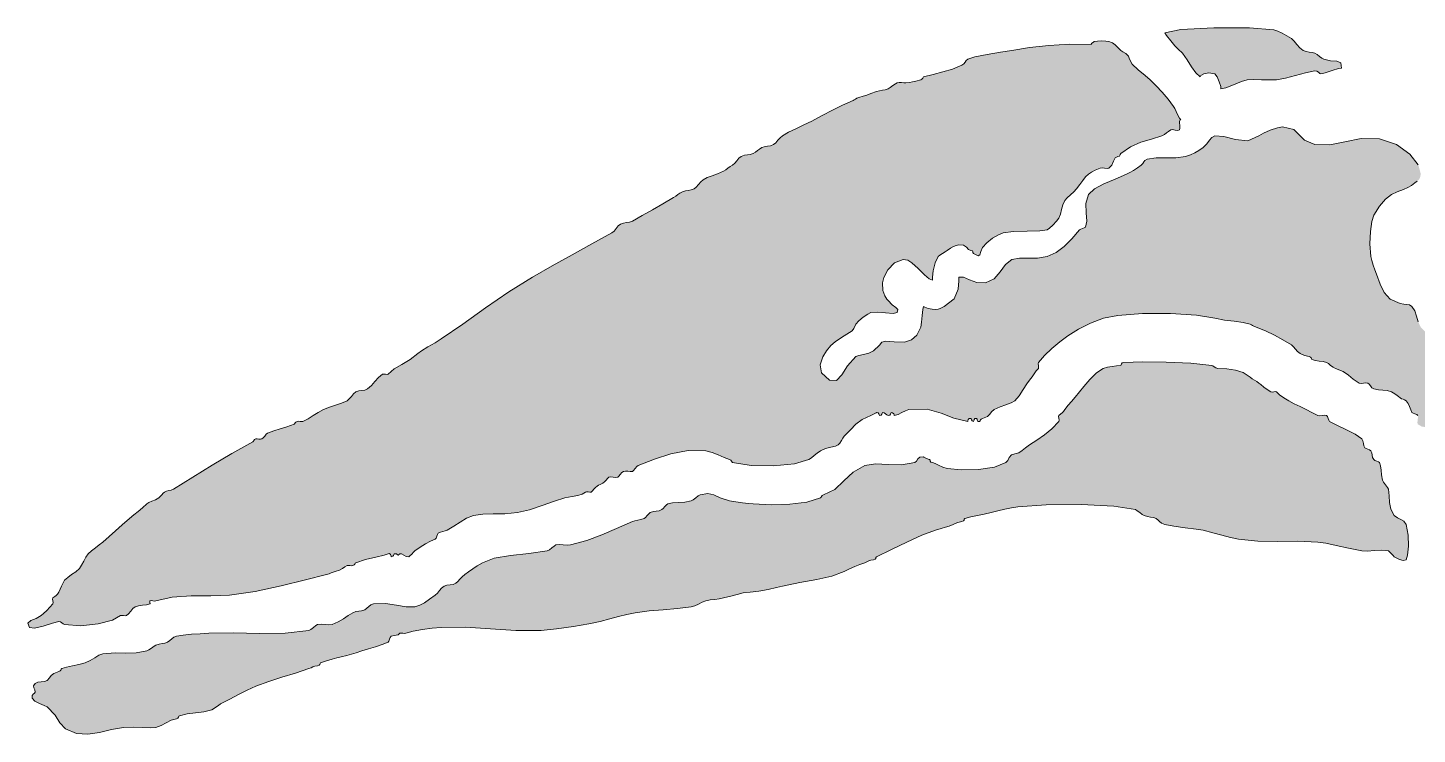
# Model space of a CAD drawing. Header units: inches. Extents: x -600 to 863, y -502 to 873.
# Drawn here: x 564.5 to 614.5, y 112.3 to 137.7 of the extents above; entities that cross this region are included whole.
import ezdxf

# ---------------------------------------------------------------- set-up
doc = ezdxf.new("R2010")
doc.units = ezdxf.units.IN
doc.header["$MEASUREMENT"] = 0
doc.layers.add('Layer 1', color=7, linetype='Continuous')

msp = doc.modelspace()

# ---------------------------------------------------------------- hatches: boundary and pattern name
at = {"layer": 'Layer 1', "true_color": 0xffffff}
for points in [[(605.455, 137.544), (606.029, 137.656), (607.218, 137.719), (608.504, 137.721), (609.373, 137.649), (609.521, 137.604), (609.683, 137.531), (609.848, 137.438), (610.008, 137.332), (610.109, 137.235), (610.207, 137.117), (610.311, 137.001), (610.432, 136.908), (610.541, 136.867), (610.653, 136.846), (610.76, 136.83), (610.855, 136.803), (610.938, 136.756), (611.024, 136.692), (611.105, 136.631), (611.173, 136.591), (611.418, 136.537), (611.645, 136.52), (611.793, 136.458), (611.808, 136.273), (611.709, 136.261), (611.474, 136.184), (611.221, 136.1), (611.066, 136.062), (611.037, 136.081), (610.991, 136.121), (610.93, 136.158), (610.855, 136.168), (610.513, 136.099), (610.152, 136.003), (609.799, 135.91), (609.479, 135.85), (609.24, 135.844), (608.936, 135.854), (608.638, 135.861), (608.42, 135.85), (608.216, 135.784), (607.927, 135.672), (607.646, 135.568), (607.467, 135.532), (607.47, 135.605), (607.415, 135.779), (607.333, 135.962), (607.255, 136.062), (607.039, 136.103), (606.861, 136.066), (606.748, 136.001), (606.726, 135.956), (606.574, 136.102), (606.418, 136.321), (606.257, 136.569), (606.09, 136.803), (606.037, 136.857), (605.983, 136.9), (605.93, 136.947), (605.879, 137.015), (605.819, 137.075), (605.666, 137.25), (605.514, 137.439)], [(602.808, 137.12), (602.797, 137.137), (602.832, 137.173), (602.882, 137.209), (602.914, 137.227), (603.031, 137.244), (603.179, 137.249), (603.326, 137.243), (603.443, 137.227), (603.57, 137.18), (603.664, 137.113), (603.754, 137.023), (603.867, 136.908), (603.945, 136.854), (604.049, 136.791), (604.141, 136.706), (604.185, 136.591), (604.281, 136.414), (604.498, 136.207), (604.742, 136.008), (604.926, 135.85), (605.14, 135.635), (605.362, 135.403), (605.579, 135.157), (605.772, 134.896), (605.81, 134.824), (605.861, 134.71), (605.921, 134.583), (605.984, 134.474), (606.029, 134.414), (606.032, 134.409), (606.011, 134.41), (605.984, 134.367), (605.983, 134.299), (605.993, 134.202), (605.999, 134.108), (605.984, 134.05), (605.922, 134.033), (605.83, 134.045), (605.736, 134.059), (605.667, 134.05), (605.591, 133.997), (605.519, 133.94), (605.441, 133.885), (605.35, 133.838), (604.979, 133.717), (604.594, 133.602), (604.217, 133.446), (603.867, 133.203), (603.843, 133.164), (603.838, 133.132), (603.821, 133.108), (603.761, 133.097), (603.667, 133.042), (603.606, 132.92), (603.544, 132.781), (603.443, 132.674), (603.374, 132.659), (603.288, 132.667), (603.2, 132.679), (603.126, 132.674), (603.068, 132.651), (602.949, 132.599), (602.812, 132.531), (602.702, 132.462), (602.598, 132.36), (602.499, 132.234), (602.396, 132.09), (602.278, 131.933), (602.179, 131.824), (602.059, 131.715), (601.942, 131.608), (601.855, 131.509), (601.782, 131.353), (601.741, 131.181), (601.704, 131.014), (601.644, 130.873), (601.551, 130.761), (601.423, 130.628), (601.299, 130.512), (601.22, 130.45), (600.959, 130.419), (600.5, 130.412), (600.004, 130.397), (599.632, 130.344), (599.465, 130.271), (599.257, 130.15), (599.051, 129.993), (598.891, 129.814), (598.83, 129.673), (598.799, 129.562), (598.734, 129.525), (598.572, 129.603), (598.548, 129.634), (598.543, 129.668), (598.526, 129.694), (598.467, 129.709), (598.391, 129.752), (598.316, 129.836), (598.211, 129.909), (598.043, 129.921), (597.94, 129.895), (597.844, 129.852), (597.74, 129.79), (597.62, 129.709), (597.551, 129.667), (597.455, 129.609), (597.361, 129.549), (597.302, 129.497), (597.194, 129.268), (597.122, 128.984), (597.088, 128.747), (597.091, 128.65), (596.972, 128.695), (596.81, 128.831), (596.655, 128.982), (596.561, 129.073), (596.472, 129.156), (596.354, 129.267), (596.206, 129.359), (596.031, 129.391), (595.719, 129.268), (595.489, 129.016), (595.346, 128.738), (595.29, 128.544), (595.306, 128.268), (595.374, 128.078), (595.453, 127.963), (595.502, 127.909), (595.642, 127.761), (595.77, 127.666), (595.844, 127.587), (595.82, 127.485), (595.672, 127.452), (595.398, 127.472), (595.097, 127.498), (594.867, 127.485), (594.764, 127.428), (594.598, 127.312), (594.435, 127.178), (594.338, 127.062), (594.265, 126.905), (594.205, 126.825), (594.106, 126.758), (593.914, 126.639), (593.749, 126.537), (593.586, 126.43), (593.428, 126.295), (593.278, 126.108), (593.148, 125.888), (593.053, 125.604), (593.097, 125.308), (593.385, 125.05), (593.639, 125.039), (593.83, 125.244), (594.038, 125.564), (594.338, 125.897), (594.442, 125.937), (594.613, 125.973), (594.805, 126.023), (594.973, 126.108), (595.181, 126.306), (595.27, 126.418), (595.396, 126.455), (595.714, 126.427), (596.079, 126.417), (596.341, 126.495), (596.527, 126.672), (596.667, 126.956), (596.701, 127.132), (596.725, 127.369), (596.745, 127.585), (596.772, 127.697), (596.813, 127.668), (596.938, 127.631), (597.086, 127.601), (597.196, 127.591), (597.296, 127.605), (597.369, 127.629), (597.436, 127.661), (597.514, 127.697), (597.872, 127.979), (598.015, 128.326), (598.04, 128.622), (598.043, 128.756), (598.203, 128.754), (598.421, 128.659), (598.688, 128.561), (598.996, 128.544), (599.309, 128.692), (599.531, 128.947), (599.725, 129.212), (599.949, 129.391), (600.222, 129.442), (600.533, 129.439), (600.871, 129.439), (601.22, 129.497), (601.54, 129.641), (601.827, 129.855), (602.102, 130.129), (602.385, 130.45), (602.431, 130.48), (602.492, 130.503), (602.554, 130.525), (602.596, 130.556), (602.647, 130.771), (602.623, 131.066), (602.611, 131.397), (602.702, 131.721), (602.917, 131.931), (603.257, 132.108), (603.664, 132.277), (604.078, 132.462), (604.193, 132.521), (604.324, 132.593), (604.465, 132.679), (604.607, 132.779), (604.66, 132.837), (604.695, 132.896), (604.738, 132.949), (604.819, 132.991), (605.143, 133.04), (605.495, 133.039), (605.854, 133.04), (606.196, 133.097), (606.374, 133.156), (606.533, 133.224), (606.683, 133.307), (606.831, 133.414), (606.967, 133.551), (607.06, 133.678), (607.145, 133.779), (607.255, 133.838), (607.576, 133.808), (607.997, 133.699), (608.443, 133.659), (608.843, 133.838), (609, 133.935), (609.249, 134.041), (609.506, 134.125), (609.69, 134.156), (610.098, 134.059), (610.293, 133.877), (610.478, 133.676), (610.855, 133.521), (611.388, 133.511), (611.932, 133.622), (612.52, 133.736), (613.185, 133.732), (613.793, 133.53), (614.272, 133.182), (614.578, 132.791), (614.667, 132.462), (614.64, 132.332), (614.599, 132.26), (614.539, 132.209), (614.455, 132.145), (614.331, 132.049), (614.203, 131.975), (614.042, 131.906), (613.819, 131.826), (613.612, 131.725), (613.396, 131.553), (613.18, 131.306), (612.973, 130.979), (612.904, 130.755), (612.854, 130.391), (612.838, 129.95), (612.867, 129.497), (612.899, 129.352), (612.953, 129.188), (613.018, 129.021), (613.078, 128.861), (613.205, 128.501), (613.345, 128.196), (613.563, 127.96), (613.926, 127.803), (614.057, 127.781), (614.165, 127.772), (614.26, 127.752), (614.349, 127.697), (614.45, 127.546), (614.514, 127.351), (614.574, 127.144), (614.667, 126.956), (614.91, 126.703), (615.207, 126.501), (615.524, 126.313), (615.831, 126.108), (615.889, 126.039), (615.938, 125.947), (615.985, 125.857), (616.043, 125.791), (616.123, 125.754), (616.205, 125.738), (616.286, 125.722), (616.36, 125.686), (616.388, 125.644), (616.415, 125.575), (616.442, 125.509), (616.467, 125.474), (616.568, 125.436), (616.67, 125.4), (616.776, 125.349), (616.891, 125.262), (616.985, 125.172), (617.098, 125.066), (617.211, 124.952), (617.313, 124.838), (617.35, 124.764), (617.366, 124.677), (617.382, 124.592), (617.42, 124.521), (617.467, 124.49), (617.527, 124.468), (617.587, 124.445), (617.631, 124.415), (617.77, 124.239), (617.9, 124.059), (618.029, 123.871), (618.161, 123.674), (618.193, 123.649), (618.226, 123.645), (618.253, 123.628), (618.267, 123.567), (618.295, 123.49), (618.355, 123.406), (618.425, 123.323), (618.479, 123.25), (618.572, 123.088), (618.678, 122.906), (618.789, 122.711), (618.902, 122.509), (618.938, 122.424), (618.955, 122.345), (618.973, 122.269), (619.008, 122.191), (619.11, 122.048), (619.23, 121.882), (619.346, 121.687), (619.432, 121.45), (619.468, 121.186), (619.484, 120.799), (619.475, 120.341), (619.432, 119.861), (619.394, 119.676), (619.335, 119.486), (619.272, 119.299), (619.22, 119.121), (619.213, 119.043), (619.222, 118.961), (619.229, 118.88), (619.22, 118.803), (619.195, 118.731), (619.169, 118.66), (619.141, 118.581), (619.113, 118.485), (618.977, 118.184), (618.734, 117.795), (618.469, 117.435), (618.267, 117.215), (618.175, 117.167), (618.04, 117.117), (617.887, 117.063), (617.737, 117.003), (617.716, 116.981), (617.703, 116.951), (617.681, 116.921), (617.631, 116.897), (617.326, 116.836), (617.095, 116.844), (616.867, 116.931), (616.572, 117.109), (616.548, 117.141), (616.543, 117.174), (616.526, 117.2), (616.467, 117.215), (616.361, 117.252), (616.319, 117.331), (616.298, 117.433), (616.255, 117.532), (616.211, 117.562), (616.146, 117.586), (616.083, 117.609), (616.043, 117.639), (615.996, 117.74), (615.942, 117.888), (615.885, 118.044), (615.831, 118.168), (615.722, 118.357), (615.613, 118.535), (615.508, 118.715), (615.408, 118.909), (615.405, 118.954), (615.413, 119.02), (615.419, 119.082), (615.408, 119.121), (615.349, 119.221), (615.286, 119.405), (615.23, 119.633), (615.196, 119.861), (615.176, 119.938), (615.14, 120.002), (615.105, 120.048), (615.09, 120.073), (615.142, 120.227), (615.255, 120.332), (615.339, 120.468), (615.302, 120.709), (615.258, 120.94), (615.324, 121.091), (615.432, 121.262), (615.514, 121.556), (615.542, 122.023), (615.514, 122.518), (615.405, 122.953), (615.196, 123.25), (615.035, 123.323), (614.863, 123.353), (614.699, 123.383), (614.561, 123.462), (614.545, 123.522), (614.554, 123.615), (614.566, 123.71), (614.561, 123.779), (614.521, 123.813), (614.455, 123.836), (614.391, 123.856), (614.349, 123.885), (614.304, 123.984), (614.262, 124.1), (614.211, 124.214), (614.137, 124.309), (614.084, 124.342), (614.029, 124.362), (613.975, 124.382), (613.926, 124.415), (613.863, 124.464), (613.765, 124.53), (613.667, 124.593), (613.607, 124.627), (613.456, 124.671), (613.302, 124.686), (613.142, 124.697), (612.973, 124.732), (612.902, 124.776), (612.851, 124.842), (612.807, 124.904), (612.761, 124.944), (612.686, 124.953), (612.601, 124.941), (612.516, 124.932), (612.443, 124.944), (612.235, 125.082), (612.068, 125.229), (611.877, 125.366), (611.596, 125.474), (611.508, 125.516), (611.423, 125.58), (611.345, 125.645), (611.278, 125.686), (611.15, 125.717), (611.012, 125.733), (610.875, 125.752), (610.749, 125.791), (610.728, 125.816), (610.721, 125.851), (610.701, 125.881), (610.644, 125.897), (610.594, 125.91), (610.497, 125.939), (610.394, 125.975), (610.325, 126.003), (610.233, 126.076), (610.158, 126.164), (610.088, 126.252), (610.008, 126.32), (609.701, 126.504), (609.396, 126.67), (609.08, 126.82), (608.737, 126.956), (608.661, 126.986), (608.611, 127.013), (608.571, 127.037), (608.525, 127.062), (608.278, 127.128), (607.953, 127.165), (607.598, 127.203), (607.255, 127.273), (606.594, 127.386), (605.656, 127.443), (604.645, 127.442), (603.761, 127.379), (603.25, 127.273), (602.777, 127.103), (602.346, 126.885), (601.961, 126.639), (601.679, 126.426), (601.388, 126.183), (601.118, 125.93), (600.902, 125.686), (600.895, 125.641), (600.904, 125.576), (600.913, 125.514), (600.902, 125.474), (600.82, 125.386), (600.753, 125.282), (600.68, 125.169), (600.584, 125.05), (600.486, 124.913), (600.36, 124.707), (600.213, 124.486), (600.055, 124.309), (599.918, 124.231), (599.733, 124.167), (599.523, 124.094), (599.313, 123.991), (599.219, 123.906), (599.158, 123.822), (599.069, 123.742), (598.891, 123.674), (598.841, 123.649), (598.816, 123.616), (598.802, 123.585), (598.784, 123.567), (598.722, 123.567), (598.7, 123.604), (598.695, 123.648), (598.679, 123.674), (598.619, 123.666), (598.591, 123.628), (598.58, 123.586), (598.572, 123.567), (598.516, 123.586), (598.492, 123.621), (598.483, 123.655), (598.467, 123.674), (598.407, 123.666), (598.379, 123.628), (598.368, 123.586), (598.361, 123.567), (597.862, 123.682), (597.409, 123.864), (596.902, 124.005), (596.243, 123.991), (596.115, 123.949), (595.988, 123.883), (595.855, 123.818), (595.714, 123.779), (595.717, 123.799), (595.696, 123.839), (595.658, 123.875), (595.608, 123.885), (595.596, 123.864), (595.585, 123.825), (595.56, 123.789), (595.502, 123.779), (595.447, 123.801), (595.403, 123.838), (595.356, 123.871), (595.29, 123.885), (595.285, 123.865), (595.271, 123.825), (595.239, 123.788), (595.185, 123.779), (595.172, 123.8), (595.162, 123.841), (595.136, 123.877), (595.078, 123.885), (595.059, 123.872), (594.993, 123.839), (594.917, 123.802), (594.867, 123.779), (594.563, 123.629), (594.336, 123.461), (594.136, 123.267), (593.914, 123.038), (593.86, 122.965), (593.812, 122.873), (593.761, 122.785), (593.702, 122.721), (593.595, 122.677), (593.433, 122.636), (593.246, 122.585), (593.066, 122.509), (592.944, 122.428), (592.838, 122.34), (592.74, 122.258), (592.644, 122.191), (592.13, 122.045), (591.373, 121.973), (590.563, 121.983), (589.891, 122.085), (589.879, 122.101), (589.859, 122.133), (589.828, 122.168), (589.785, 122.191), (589.588, 122.263), (589.379, 122.36), (589.161, 122.453), (588.938, 122.509), (588.296, 122.515), (587.68, 122.401), (587.084, 122.209), (586.502, 121.979), (586.452, 121.939), (586.391, 121.87), (586.333, 121.803), (586.291, 121.768), (586.214, 121.761), (586.131, 121.771), (586.048, 121.778), (585.973, 121.768), (585.906, 121.722), (585.853, 121.657), (585.807, 121.594), (585.761, 121.556), (585.686, 121.547), (585.601, 121.559), (585.516, 121.568), (585.443, 121.556), (585.396, 121.517), (585.346, 121.457), (585.291, 121.394), (585.231, 121.344), (585.18, 121.315), (585.128, 121.293), (585.075, 121.269), (585.02, 121.238), (584.957, 121.188), (584.906, 121.13), (584.86, 121.073), (584.809, 121.026), (584.763, 121.021), (584.698, 121.029), (584.637, 121.037), (584.597, 121.026), (584.485, 120.946), (584.328, 120.904), (584.12, 120.87), (583.855, 120.814), (583.486, 120.697), (583.045, 120.538), (582.586, 120.386), (582.161, 120.285), (581.699, 120.244), (581.278, 120.239), (580.902, 120.23), (580.573, 120.18), (580.324, 120.082), (580.093, 119.947), (579.863, 119.797), (579.62, 119.65), (579.551, 119.624), (579.467, 119.604), (579.38, 119.58), (579.303, 119.544), (579.273, 119.502), (579.247, 119.435), (579.222, 119.368), (579.196, 119.332), (579.028, 119.254), (578.844, 119.159), (578.649, 119.045), (578.455, 118.909), (578.41, 118.864), (578.347, 118.796), (578.285, 118.73), (578.243, 118.697), (578.152, 118.704), (578.06, 118.753), (577.979, 118.801), (577.926, 118.803), (577.86, 118.753), (577.834, 118.77), (577.801, 118.804), (577.714, 118.803), (577.699, 118.783), (577.688, 118.747), (577.663, 118.713), (577.608, 118.697), (577.611, 118.723), (577.586, 118.775), (577.545, 118.814), (577.502, 118.803), (577.356, 118.753), (577.053, 118.688), (576.683, 118.602), (576.338, 118.485), (576.317, 118.465), (576.305, 118.435), (576.281, 118.403), (576.231, 118.38), (576.181, 118.377), (576.125, 118.383), (576.069, 118.389), (576.02, 118.38), (575.936, 118.332), (575.856, 118.277), (575.754, 118.221), (575.597, 118.168), (575.526, 118.146), (575.454, 118.119), (575.373, 118.089), (575.279, 118.062), (574.527, 117.867), (573.648, 117.646), (572.712, 117.447), (571.785, 117.32), (571.115, 117.297), (570.408, 117.294), (569.728, 117.25), (569.138, 117.109), (569.093, 117.106), (569.027, 117.114), (568.964, 117.119), (568.926, 117.109), (568.924, 117.089), (568.927, 117.054), (568.93, 117.021), (568.926, 117.003), (568.797, 116.971), (568.656, 116.954), (568.519, 116.935), (568.396, 116.897), (568.313, 116.833), (568.235, 116.742), (568.158, 116.648), (568.079, 116.579), (568.033, 116.574), (567.969, 116.583), (567.906, 116.59), (567.867, 116.579), (567.581, 116.42), (567.063, 116.281), (566.444, 116.213), (565.855, 116.262), (565.802, 116.287), (565.757, 116.324), (565.709, 116.356), (565.644, 116.368), (565.416, 116.312), (565.088, 116.206), (564.773, 116.129), (564.585, 116.156), (564.529, 116.312), (564.642, 116.406), (564.831, 116.481), (565.009, 116.579), (565.098, 116.659), (565.209, 116.765), (565.325, 116.884), (565.432, 117.003), (565.439, 117.047), (565.43, 117.111), (565.421, 117.175), (565.432, 117.215), (565.499, 117.267), (565.55, 117.307), (565.595, 117.354), (565.644, 117.427), (565.699, 117.537), (565.739, 117.639), (565.785, 117.74), (565.855, 117.85), (565.967, 117.957), (566.107, 118.055), (566.255, 118.155), (566.385, 118.273), (566.468, 118.396), (566.542, 118.542), (566.617, 118.687), (566.702, 118.803), (566.826, 118.915), (566.963, 119.02), (567.102, 119.122), (567.232, 119.227), (567.456, 119.424), (567.686, 119.632), (567.927, 119.849), (568.185, 120.073), (568.344, 120.203), (568.501, 120.328), (568.659, 120.458), (568.82, 120.604), (568.889, 120.645), (568.996, 120.692), (569.121, 120.748), (569.244, 120.814), (569.298, 120.861), (569.353, 120.923), (569.405, 120.983), (569.455, 121.026), (569.527, 121.057), (569.607, 121.076), (569.691, 121.097), (569.773, 121.133), (570.47, 121.562), (571.163, 121.992), (571.876, 122.416), (572.632, 122.826), (572.654, 122.85), (572.666, 122.879), (572.687, 122.909), (572.738, 122.933), (572.789, 122.936), (572.845, 122.929), (572.9, 122.924), (572.949, 122.933), (573.003, 122.975), (573.06, 123.04), (573.115, 123.104), (573.161, 123.145), (573.382, 123.23), (573.614, 123.301), (573.858, 123.372), (574.114, 123.462), (574.132, 123.48), (574.147, 123.512), (574.172, 123.544), (574.22, 123.567), (574.271, 123.571), (574.327, 123.564), (574.383, 123.56), (574.432, 123.567), (574.624, 123.662), (574.804, 123.772), (574.983, 123.887), (575.173, 123.991), (575.386, 124.077), (575.604, 124.148), (575.819, 124.22), (576.02, 124.309), (576.099, 124.373), (576.177, 124.465), (576.256, 124.558), (576.338, 124.627), (576.441, 124.663), (576.551, 124.676), (576.659, 124.69), (576.762, 124.732), (576.902, 124.854), (577.026, 124.996), (577.149, 125.139), (577.291, 125.262), (577.336, 125.269), (577.4, 125.259), (577.463, 125.251), (577.502, 125.262), (577.718, 125.451), (577.993, 125.617), (578.287, 125.792), (578.562, 126.003), (578.705, 126.106), (578.932, 126.244), (579.186, 126.394), (579.408, 126.532), (580.186, 127.068), (581.002, 127.646), (581.842, 128.221), (582.69, 128.756), (583.403, 129.164), (584.119, 129.558), (584.836, 129.947), (585.549, 130.344), (585.634, 130.413), (585.708, 130.503), (585.782, 130.593), (585.867, 130.662), (585.972, 130.7), (586.076, 130.715), (586.183, 130.729), (586.291, 130.768), (586.648, 130.965), (587.009, 131.174), (587.381, 131.392), (587.772, 131.614), (587.855, 131.668), (587.928, 131.723), (588.002, 131.776), (588.091, 131.826), (588.198, 131.86), (588.303, 131.875), (588.408, 131.892), (588.514, 131.933), (588.591, 131.995), (588.672, 132.086), (588.754, 132.18), (588.832, 132.25), (588.987, 132.333), (589.163, 132.398), (589.358, 132.47), (589.573, 132.567), (589.648, 132.613), (589.727, 132.669), (589.807, 132.727), (589.891, 132.779), (589.976, 132.851), (590.047, 132.939), (590.119, 133.028), (590.208, 133.097), (590.323, 133.139), (590.432, 133.156), (590.534, 133.17), (590.632, 133.203), (590.716, 133.254), (590.789, 133.309), (590.862, 133.362), (590.949, 133.414), (591.039, 133.443), (591.149, 133.46), (591.265, 133.48), (591.373, 133.521), (591.448, 133.583), (591.53, 133.674), (591.613, 133.768), (591.69, 133.838), (591.906, 133.963), (592.171, 134.093), (592.461, 134.227), (592.749, 134.367), (593.123, 134.563), (593.488, 134.755), (593.854, 134.938), (594.231, 135.108), (594.274, 135.132), (594.319, 135.16), (594.373, 135.189), (594.443, 135.215), (594.594, 135.259), (594.728, 135.303), (594.878, 135.355), (595.078, 135.427), (595.189, 135.457), (595.29, 135.475), (595.39, 135.495), (595.502, 135.532), (595.571, 135.574), (595.666, 135.643), (595.758, 135.708), (595.82, 135.744), (595.896, 135.754), (595.978, 135.75), (596.061, 135.743), (596.138, 135.744), (596.264, 135.758), (596.368, 135.772), (596.49, 135.799), (596.667, 135.85), (596.713, 135.875), (596.74, 135.908), (596.757, 135.939), (596.772, 135.956), (597.111, 136.047), (597.461, 136.134), (597.81, 136.237), (598.149, 136.379), (598.219, 136.429), (598.266, 136.484), (598.308, 136.541), (598.361, 136.591), (598.618, 136.679), (599.054, 136.765), (599.54, 136.844), (599.949, 136.908), (600.586, 137.008), (601.283, 137.086), (602.027, 137.129)], [(603.867, 125.579), (603.879, 125.597), (603.894, 125.632), (603.922, 125.666), (603.973, 125.686), (604.646, 125.709), (605.502, 125.701), (606.389, 125.658), (607.149, 125.579), (607.181, 125.562), (607.229, 125.526), (607.29, 125.492), (607.361, 125.474), (607.683, 125.454), (607.992, 125.414), (608.277, 125.324), (608.525, 125.156), (608.601, 125.099), (608.685, 125.05), (608.769, 125.001), (608.843, 124.944), (608.907, 124.887), (609.014, 124.802), (609.14, 124.708), (609.267, 124.627), (609.312, 124.622), (609.377, 124.631), (609.439, 124.638), (609.479, 124.627), (609.587, 124.523), (609.739, 124.414), (609.92, 124.306), (610.113, 124.203), (610.328, 124.097), (610.539, 123.993), (610.749, 123.888), (610.961, 123.779), (611.033, 123.767), (611.119, 123.778), (611.205, 123.791), (611.278, 123.779), (611.312, 123.739), (611.335, 123.675), (611.355, 123.609), (611.385, 123.567), (611.646, 123.431), (611.975, 123.275), (612.3, 123.107), (612.549, 122.933), (612.585, 122.865), (612.604, 122.775), (612.621, 122.685), (612.655, 122.615), (612.7, 122.586), (612.763, 122.562), (612.824, 122.539), (612.867, 122.509), (612.903, 122.431), (612.918, 122.346), (612.934, 122.263), (612.973, 122.191), (613.016, 122.165), (613.083, 122.139), (613.148, 122.111), (613.185, 122.085), (613.221, 121.967), (613.236, 121.815), (613.252, 121.641), (613.29, 121.45), (613.329, 121.383), (613.398, 121.285), (613.468, 121.191), (613.502, 121.133), (613.531, 120.894), (613.545, 120.646), (613.591, 120.404), (613.714, 120.18), (613.825, 120.094), (613.945, 120.042), (614.056, 119.979), (614.137, 119.861), (614.218, 119.479), (614.228, 119.077), (614.192, 118.751), (614.137, 118.592), (614.028, 118.565), (613.899, 118.6), (613.783, 118.656), (613.714, 118.697), (613.668, 118.739), (613.604, 118.81), (613.541, 118.877), (613.502, 118.909), (613.252, 118.938), (612.995, 118.924), (612.753, 118.903), (612.549, 118.909), (612.062, 119.001), (611.621, 119.099), (611.247, 119.181), (610.961, 119.227), (610.233, 119.254), (609.512, 119.247), (608.8, 119.256), (608.102, 119.332), (607.814, 119.394), (607.51, 119.471), (607.184, 119.559), (606.831, 119.65), (606.582, 119.69), (606.192, 119.74), (605.777, 119.798), (605.455, 119.861), (605.332, 119.91), (605.264, 119.961), (605.213, 120.016), (605.138, 120.073), (605.043, 120.11), (604.942, 120.127), (604.834, 120.143), (604.714, 120.18), (604.644, 120.223), (604.551, 120.289), (604.461, 120.354), (604.396, 120.392), (603.616, 120.52), (602.438, 120.571), (601.182, 120.56), (600.161, 120.497), (599.936, 120.462), (599.69, 120.406), (599.442, 120.344), (599.208, 120.285), (598.957, 120.231), (598.707, 120.183), (598.468, 120.131), (598.255, 120.073), (598.237, 120.053), (598.228, 120.018), (598.205, 119.985), (598.149, 119.968), (598.096, 119.955), (598.005, 119.926), (597.907, 119.891), (597.832, 119.861), (597.688, 119.803), (597.56, 119.76), (597.409, 119.714), (597.196, 119.65), (596.711, 119.471), (596.171, 119.227), (595.614, 118.956), (595.078, 118.697), (595.057, 118.672), (595.05, 118.638), (595.03, 118.607), (594.973, 118.592), (594.871, 118.578), (594.8, 118.553), (594.734, 118.521), (594.655, 118.485), (594.481, 118.421), (594.298, 118.348), (594.108, 118.264), (593.914, 118.168), (593.469, 118.001), (592.925, 117.881), (592.319, 117.771), (591.69, 117.639), (591.483, 117.59), (591.183, 117.525), (590.846, 117.465), (590.525, 117.427), (590.279, 117.396), (590.061, 117.346), (589.836, 117.283), (589.573, 117.215), (589.417, 117.187), (589.254, 117.165), (589.092, 117.143), (588.938, 117.109), (588.805, 117.06), (588.674, 116.996), (588.543, 116.937), (588.408, 116.897), (587.909, 116.832), (587.401, 116.793), (586.894, 116.753), (586.396, 116.686), (586.093, 116.621), (585.794, 116.545), (585.479, 116.46), (585.126, 116.368), (584.722, 116.282), (584.168, 116.188), (583.564, 116.103), (583.008, 116.05), (582.094, 116.045), (581.182, 116.103), (580.283, 116.16), (579.408, 116.156), (579.087, 116.129), (578.738, 116.086), (578.406, 116.024), (578.138, 115.944), (578.092, 115.942), (578.026, 115.95), (577.964, 115.955), (577.926, 115.944), (577.855, 115.887), (577.789, 115.873), (577.711, 115.869), (577.608, 115.838), (577.577, 115.798), (577.552, 115.73), (577.528, 115.664), (577.502, 115.627), (577.279, 115.539), (577.041, 115.462), (576.795, 115.387), (576.55, 115.309), (576.349, 115.243), (576.184, 115.196), (576.018, 115.152), (575.809, 115.098), (575.655, 115.059), (575.479, 115.015), (575.281, 114.959), (575.067, 114.886), (575.048, 114.863), (575.039, 114.828), (575.018, 114.796), (574.961, 114.779), (574.859, 114.766), (574.788, 114.74), (574.724, 114.707), (574.644, 114.674), (574.161, 114.516), (573.679, 114.367), (573.201, 114.213), (572.738, 114.038), (572.424, 113.897), (572.113, 113.743), (571.798, 113.578), (571.467, 113.403), (571.39, 113.354), (571.299, 113.289), (571.213, 113.228), (571.149, 113.191), (570.87, 113.119), (570.57, 113.08), (570.269, 113.043), (569.984, 112.979), (569.968, 112.959), (569.958, 112.924), (569.935, 112.892), (569.879, 112.874), (569.69, 112.826), (569.512, 112.729), (569.33, 112.626), (569.138, 112.556), (568.943, 112.547), (568.673, 112.56), (568.344, 112.57), (567.973, 112.556), (567.543, 112.482), (567.115, 112.383), (566.692, 112.316), (566.279, 112.344), (565.888, 112.505), (565.683, 112.729), (565.51, 113), (565.221, 113.297), (565.115, 113.348), (564.946, 113.42), (564.781, 113.51), (564.69, 113.615), (564.688, 113.707), (564.727, 113.76), (564.772, 113.793), (564.797, 113.826), (564.778, 113.907), (564.742, 113.982), (564.734, 114.06), (564.797, 114.145), (564.894, 114.188), (565.011, 114.203), (565.127, 114.216), (565.221, 114.25), (565.315, 114.341), (565.375, 114.425), (565.464, 114.501), (565.644, 114.567), (565.698, 114.592), (565.717, 114.622), (565.726, 114.65), (565.75, 114.674), (565.922, 114.728), (566.138, 114.771), (566.371, 114.82), (566.597, 114.886), (566.778, 114.971), (566.942, 115.068), (567.092, 115.153), (567.232, 115.203), (567.669, 115.243), (568.06, 115.236), (568.434, 115.238), (568.82, 115.309), (568.892, 115.348), (568.984, 115.414), (569.074, 115.481), (569.138, 115.521), (569.262, 115.558), (569.366, 115.574), (569.461, 115.59), (569.562, 115.627), (569.643, 115.682), (569.713, 115.743), (569.787, 115.8), (569.879, 115.838), (570.125, 115.881), (570.417, 115.908), (570.731, 115.927), (571.044, 115.944), (571.937, 115.958), (572.87, 115.938), (573.791, 115.948), (574.644, 116.05), (574.711, 116.087), (574.809, 116.157), (574.902, 116.227), (574.961, 116.262), (575.091, 116.271), (575.228, 116.257), (575.363, 116.246), (575.49, 116.262), (575.705, 116.353), (575.893, 116.466), (576.064, 116.583), (576.231, 116.686), (576.338, 116.724), (576.441, 116.739), (576.546, 116.754), (576.655, 116.791), (576.729, 116.843), (576.799, 116.908), (576.877, 116.968), (576.973, 117.003), (577.407, 117.017), (577.797, 116.96), (578.146, 116.897), (578.455, 116.897), (578.639, 116.953), (578.807, 117.045), (578.984, 117.169), (579.196, 117.32), (579.277, 117.393), (579.349, 117.479), (579.424, 117.564), (579.514, 117.639), (579.616, 117.677), (579.727, 117.689), (579.836, 117.703), (579.938, 117.744), (580.01, 117.808), (580.085, 117.892), (580.166, 117.98), (580.256, 118.062), (580.39, 118.158), (580.542, 118.26), (580.709, 118.369), (580.891, 118.485), (581.317, 118.645), (581.9, 118.737), (582.562, 118.811), (583.22, 118.909), (583.307, 118.948), (583.395, 119.016), (583.475, 119.083), (583.537, 119.121), (583.666, 119.135), (583.802, 119.123), (583.938, 119.11), (584.067, 119.121), (584.648, 119.286), (585.188, 119.486), (585.723, 119.715), (586.291, 119.968), (586.382, 119.995), (586.486, 120.014), (586.6, 120.035), (586.714, 120.073), (586.767, 120.115), (586.824, 120.181), (586.879, 120.246), (586.926, 120.285), (587.047, 120.324), (587.152, 120.338), (587.25, 120.353), (587.35, 120.392), (587.398, 120.435), (587.459, 120.503), (587.518, 120.568), (587.562, 120.604), (587.732, 120.636), (587.946, 120.648), (588.18, 120.666), (588.408, 120.709), (588.479, 120.748), (588.572, 120.815), (588.662, 120.883), (588.726, 120.921), (589.008, 120.974), (589.221, 120.921), (589.451, 120.816), (589.785, 120.709), (590.012, 120.668), (590.248, 120.638), (590.465, 120.617), (590.632, 120.604), (591.302, 120.569), (591.963, 120.583), (592.568, 120.659), (593.066, 120.814), (593.088, 120.836), (593.101, 120.866), (593.122, 120.897), (593.173, 120.921), (593.575, 121.119), (593.904, 121.423), (594.238, 121.74), (594.655, 121.979), (595.042, 122.035), (595.491, 122.016), (595.973, 122.005), (596.455, 122.085), (596.521, 122.137), (596.567, 122.214), (596.638, 122.279), (596.772, 122.297), (596.785, 122.283), (596.857, 122.248), (596.939, 122.211), (596.984, 122.191), (597.006, 122.166), (597.013, 122.132), (597.032, 122.102), (597.091, 122.085), (597.187, 122.055), (597.314, 121.992), (597.463, 121.922), (597.62, 121.873), (598.14, 121.823), (598.75, 121.838), (599.325, 121.923), (599.737, 122.085), (599.798, 122.162), (599.854, 122.266), (599.93, 122.358), (600.055, 122.403), (600.195, 122.438), (600.316, 122.514), (600.438, 122.614), (600.584, 122.721), (600.852, 122.892), (601.125, 123.08), (601.393, 123.301), (601.644, 123.567), (601.65, 123.612), (601.641, 123.676), (601.632, 123.739), (601.644, 123.779), (601.709, 123.833), (601.758, 123.875), (601.804, 123.922), (601.855, 123.991), (601.973, 124.146), (602.095, 124.287), (602.229, 124.439), (602.385, 124.627), (602.543, 124.824), (602.759, 125.075), (603, 125.314), (603.231, 125.474), (603.39, 125.522), (603.556, 125.545), (603.719, 125.559)]]:
    msp.add_hatch(color=7, dxfattribs=at).paths.add_polyline_path(points)

# ---------------------------------------------------------------- linework, layer by layer
at = {"layer": 'Layer 1', "lineweight": 0}
for points in [[(605.455, 137.544), (606.029, 137.656), (607.218, 137.719), (608.504, 137.721), (609.373, 137.649), (609.521, 137.604), (609.683, 137.531), (609.848, 137.438), (610.008, 137.332), (610.109, 137.235), (610.207, 137.117), (610.311, 137.001), (610.432, 136.908), (610.541, 136.867), (610.653, 136.846), (610.76, 136.83), (610.855, 136.803), (610.938, 136.756), (611.024, 136.692), (611.105, 136.631), (611.173, 136.591), (611.418, 136.537), (611.645, 136.52), (611.793, 136.458), (611.808, 136.273), (611.709, 136.261), (611.474, 136.184), (611.221, 136.1), (611.066, 136.062), (611.037, 136.081), (610.991, 136.121), (610.93, 136.158), (610.855, 136.168), (610.513, 136.099), (610.152, 136.003), (609.799, 135.91), (609.479, 135.85), (609.24, 135.844), (608.936, 135.854), (608.638, 135.861), (608.42, 135.85), (608.216, 135.784), (607.927, 135.672), (607.646, 135.568), (607.467, 135.532), (607.47, 135.605), (607.415, 135.779), (607.333, 135.962), (607.255, 136.062), (607.039, 136.103), (606.861, 136.066), (606.748, 136.001), (606.726, 135.956), (606.574, 136.102), (606.418, 136.321), (606.257, 136.569), (606.09, 136.803), (606.037, 136.857), (605.983, 136.9), (605.93, 136.947), (605.879, 137.015), (605.819, 137.075), (605.666, 137.25), (605.514, 137.439), (605.455, 137.544), (605.455, 137.544)], [(614.561, 123.779), (614.521, 123.813), (614.455, 123.836), (614.391, 123.856), (614.349, 123.885), (614.304, 123.984), (614.262, 124.1), (614.211, 124.214), (614.137, 124.309), (614.084, 124.342), (614.029, 124.362), (613.975, 124.382), (613.926, 124.415), (613.863, 124.464), (613.765, 124.53), (613.667, 124.593), (613.607, 124.627), (613.456, 124.671), (613.302, 124.686), (613.142, 124.697), (612.973, 124.732), (612.902, 124.776), (612.851, 124.842), (612.807, 124.904), (612.761, 124.944), (612.686, 124.953), (612.601, 124.941), (612.516, 124.932), (612.443, 124.944), (612.235, 125.082), (612.068, 125.229), (611.877, 125.366), (611.596, 125.474), (611.508, 125.516), (611.423, 125.58), (611.345, 125.645), (611.278, 125.686), (611.15, 125.717), (611.012, 125.733), (610.875, 125.752), (610.749, 125.791), (610.728, 125.816), (610.721, 125.851), (610.701, 125.881), (610.644, 125.897), (610.594, 125.91), (610.497, 125.939), (610.394, 125.975), (610.325, 126.003), (610.233, 126.076), (610.158, 126.164), (610.088, 126.252), (610.008, 126.32), (609.701, 126.504), (609.396, 126.67), (609.08, 126.82), (608.737, 126.956), (608.661, 126.986), (608.611, 127.013), (608.571, 127.037), (608.525, 127.062), (608.278, 127.128), (607.953, 127.165), (607.598, 127.203), (607.255, 127.273), (606.594, 127.386), (605.656, 127.443), (604.645, 127.442), (603.761, 127.379), (603.25, 127.273), (602.777, 127.103), (602.346, 126.885), (601.961, 126.639), (601.679, 126.426), (601.388, 126.183), (601.118, 125.93), (600.902, 125.686), (600.895, 125.641), (600.904, 125.576), (600.913, 125.514), (600.902, 125.474), (600.82, 125.386), (600.753, 125.282), (600.68, 125.169), (600.584, 125.05), (600.486, 124.913), (600.36, 124.707), (600.213, 124.486), (600.055, 124.309), (599.918, 124.231), (599.733, 124.167), (599.523, 124.094), (599.313, 123.991), (599.219, 123.906), (599.158, 123.822), (599.069, 123.742), (598.891, 123.674), (598.841, 123.649), (598.816, 123.616), (598.802, 123.585), (598.784, 123.567), (598.722, 123.567), (598.7, 123.604), (598.695, 123.648), (598.679, 123.674), (598.619, 123.666), (598.591, 123.628), (598.58, 123.586), (598.572, 123.567), (598.516, 123.586), (598.492, 123.621), (598.483, 123.655), (598.467, 123.674), (598.407, 123.666), (598.379, 123.628), (598.368, 123.586), (598.361, 123.567), (597.862, 123.682), (597.409, 123.864), (596.902, 124.005), (596.243, 123.991), (596.115, 123.949), (595.988, 123.883), (595.855, 123.818), (595.714, 123.779), (595.717, 123.799), (595.696, 123.839), (595.658, 123.875), (595.608, 123.885), (595.596, 123.864), (595.585, 123.825), (595.56, 123.789), (595.502, 123.779), (595.447, 123.801), (595.403, 123.838), (595.356, 123.871), (595.29, 123.885), (595.285, 123.865), (595.271, 123.825), (595.239, 123.788), (595.185, 123.779), (595.172, 123.8), (595.162, 123.841), (595.136, 123.877), (595.078, 123.885), (595.059, 123.872), (594.993, 123.839), (594.917, 123.802), (594.867, 123.779), (594.563, 123.629), (594.336, 123.461), (594.136, 123.267), (593.914, 123.038), (593.86, 122.965), (593.812, 122.873), (593.761, 122.785), (593.702, 122.721), (593.595, 122.677), (593.433, 122.636), (593.246, 122.585), (593.066, 122.509), (592.944, 122.428), (592.838, 122.34), (592.74, 122.258), (592.644, 122.191), (592.13, 122.045), (591.373, 121.973), (590.563, 121.983), (589.891, 122.085), (589.879, 122.101), (589.859, 122.133), (589.828, 122.168), (589.785, 122.191), (589.588, 122.263), (589.379, 122.36), (589.161, 122.453), (588.938, 122.509), (588.296, 122.515), (587.68, 122.401), (587.084, 122.209), (586.502, 121.979), (586.452, 121.939), (586.391, 121.87), (586.333, 121.803), (586.291, 121.768), (586.214, 121.761), (586.131, 121.771), (586.048, 121.778), (585.973, 121.768), (585.906, 121.722), (585.853, 121.657), (585.807, 121.594), (585.761, 121.556), (585.686, 121.547), (585.601, 121.559), (585.516, 121.568), (585.443, 121.556), (585.396, 121.517), (585.346, 121.457), (585.291, 121.394), (585.231, 121.344), (585.18, 121.315), (585.128, 121.293), (585.075, 121.269), (585.02, 121.238), (584.957, 121.188), (584.906, 121.13), (584.86, 121.073), (584.809, 121.026), (584.763, 121.021), (584.698, 121.029), (584.637, 121.037), (584.597, 121.026), (584.485, 120.946), (584.328, 120.904), (584.12, 120.87), (583.855, 120.814), (583.486, 120.697), (583.045, 120.538), (582.586, 120.386), (582.161, 120.285), (581.699, 120.244), (581.278, 120.239), (580.902, 120.23), (580.573, 120.18), (580.324, 120.082), (580.093, 119.947), (579.863, 119.797), (579.62, 119.65), (579.551, 119.624), (579.467, 119.604), (579.38, 119.58), (579.303, 119.544), (579.273, 119.502), (579.247, 119.435), (579.222, 119.368), (579.196, 119.332), (579.028, 119.254), (578.844, 119.159), (578.649, 119.045), (578.455, 118.909), (578.41, 118.864), (578.347, 118.796), (578.285, 118.73), (578.243, 118.697), (578.152, 118.704), (578.06, 118.753), (577.979, 118.801), (577.926, 118.803), (577.86, 118.753), (577.834, 118.77), (577.801, 118.804), (577.714, 118.803), (577.699, 118.783), (577.688, 118.747), (577.663, 118.713), (577.608, 118.697), (577.611, 118.723), (577.586, 118.775), (577.545, 118.814), (577.502, 118.803), (577.356, 118.753), (577.053, 118.688), (576.683, 118.602), (576.338, 118.485), (576.317, 118.465), (576.305, 118.435), (576.281, 118.403), (576.231, 118.38), (576.181, 118.377), (576.125, 118.383), (576.069, 118.389), (576.02, 118.38), (575.936, 118.332), (575.856, 118.277), (575.754, 118.221), (575.597, 118.168), (575.526, 118.146), (575.454, 118.119), (575.373, 118.089), (575.279, 118.062), (574.527, 117.867), (573.648, 117.646), (572.712, 117.447), (571.785, 117.32), (571.115, 117.297), (570.408, 117.294), (569.728, 117.25), (569.138, 117.109), (569.093, 117.106), (569.027, 117.114), (568.964, 117.119), (568.926, 117.109), (568.924, 117.089), (568.927, 117.054), (568.93, 117.021), (568.926, 117.003), (568.797, 116.971), (568.656, 116.954), (568.519, 116.935), (568.396, 116.897), (568.313, 116.833), (568.235, 116.742), (568.158, 116.648), (568.079, 116.579), (568.033, 116.574), (567.969, 116.583), (567.906, 116.59), (567.867, 116.579), (567.581, 116.42), (567.063, 116.281), (566.444, 116.213), (565.855, 116.262), (565.802, 116.287), (565.757, 116.324), (565.709, 116.356), (565.644, 116.368), (565.416, 116.312), (565.088, 116.206), (564.773, 116.129), (564.585, 116.156), (564.529, 116.312), (564.642, 116.406), (564.831, 116.481), (565.009, 116.579), (565.098, 116.659), (565.209, 116.765), (565.325, 116.884), (565.432, 117.003), (565.439, 117.047), (565.43, 117.111), (565.421, 117.175), (565.432, 117.215), (565.499, 117.267), (565.55, 117.307), (565.595, 117.354), (565.644, 117.427), (565.699, 117.537), (565.739, 117.639), (565.785, 117.74), (565.855, 117.85), (565.967, 117.957), (566.107, 118.055), (566.255, 118.155), (566.385, 118.273), (566.468, 118.396), (566.542, 118.542), (566.617, 118.687), (566.702, 118.803), (566.826, 118.915), (566.963, 119.02), (567.102, 119.122), (567.232, 119.227), (567.456, 119.424), (567.686, 119.632), (567.927, 119.849), (568.185, 120.073), (568.344, 120.203), (568.501, 120.328), (568.659, 120.458), (568.82, 120.604), (568.889, 120.645), (568.996, 120.692), (569.121, 120.748), (569.244, 120.814), (569.298, 120.861), (569.353, 120.923), (569.405, 120.983), (569.455, 121.026), (569.527, 121.057), (569.607, 121.076), (569.691, 121.097), (569.773, 121.133), (570.47, 121.562), (571.163, 121.992), (571.876, 122.416), (572.632, 122.826), (572.654, 122.85), (572.666, 122.879), (572.687, 122.909), (572.738, 122.933), (572.789, 122.936), (572.845, 122.929), (572.9, 122.924), (572.949, 122.933), (573.003, 122.975), (573.06, 123.04), (573.115, 123.104), (573.161, 123.145), (573.382, 123.23), (573.614, 123.301), (573.858, 123.372), (574.114, 123.462), (574.132, 123.48), (574.147, 123.512), (574.172, 123.544), (574.22, 123.567), (574.271, 123.571), (574.327, 123.564), (574.383, 123.56), (574.432, 123.567), (574.624, 123.662), (574.804, 123.772), (574.983, 123.887), (575.173, 123.991), (575.386, 124.077), (575.604, 124.148), (575.819, 124.22), (576.02, 124.309), (576.099, 124.373), (576.177, 124.465), (576.256, 124.558), (576.338, 124.627), (576.441, 124.663), (576.551, 124.676), (576.659, 124.69), (576.762, 124.732), (576.902, 124.854), (577.026, 124.996), (577.149, 125.139), (577.291, 125.262), (577.336, 125.269), (577.4, 125.259), (577.463, 125.251), (577.502, 125.262), (577.718, 125.451), (577.993, 125.617), (578.287, 125.792), (578.562, 126.003), (578.705, 126.106), (578.932, 126.244), (579.186, 126.394), (579.408, 126.532), (580.186, 127.068), (581.002, 127.646), (581.842, 128.221), (582.69, 128.756), (583.403, 129.164), (584.119, 129.558), (584.836, 129.947), (585.549, 130.344), (585.634, 130.413), (585.708, 130.503), (585.782, 130.593), (585.867, 130.662), (585.972, 130.7), (586.076, 130.715), (586.183, 130.729), (586.291, 130.768), (586.648, 130.965), (587.009, 131.174), (587.381, 131.392), (587.772, 131.614), (587.855, 131.668), (587.928, 131.723), (588.002, 131.776), (588.091, 131.826), (588.198, 131.86), (588.303, 131.875), (588.408, 131.892), (588.514, 131.933), (588.591, 131.995), (588.672, 132.086), (588.754, 132.18), (588.832, 132.25), (588.987, 132.333), (589.163, 132.398), (589.358, 132.47), (589.573, 132.567), (589.648, 132.613), (589.727, 132.669), (589.807, 132.727), (589.891, 132.779), (589.976, 132.851), (590.047, 132.939), (590.119, 133.028), (590.208, 133.097), (590.323, 133.139), (590.432, 133.156), (590.534, 133.17), (590.632, 133.203), (590.716, 133.254), (590.789, 133.309), (590.862, 133.362), (590.949, 133.414), (591.039, 133.443), (591.149, 133.46), (591.265, 133.48), (591.373, 133.521), (591.448, 133.583), (591.53, 133.674), (591.613, 133.768), (591.69, 133.838), (591.906, 133.963), (592.171, 134.093), (592.461, 134.227), (592.749, 134.367), (593.123, 134.563), (593.488, 134.755), (593.854, 134.938), (594.231, 135.108), (594.274, 135.132), (594.319, 135.16), (594.373, 135.189), (594.443, 135.215), (594.594, 135.259), (594.728, 135.303), (594.878, 135.355), (595.078, 135.427), (595.189, 135.457), (595.29, 135.475), (595.39, 135.495), (595.502, 135.532), (595.571, 135.574), (595.666, 135.643), (595.758, 135.708), (595.82, 135.744), (595.896, 135.754), (595.978, 135.75), (596.061, 135.743), (596.138, 135.744), (596.264, 135.758), (596.368, 135.772), (596.49, 135.799), (596.667, 135.85), (596.713, 135.875), (596.74, 135.908), (596.757, 135.939), (596.772, 135.956), (597.111, 136.047), (597.461, 136.134), (597.81, 136.237), (598.149, 136.379), (598.219, 136.429), (598.266, 136.484), (598.308, 136.541), (598.361, 136.591), (598.618, 136.679), (599.054, 136.765), (599.54, 136.844), (599.949, 136.908), (600.586, 137.008), (601.283, 137.086), (602.027, 137.129), (602.808, 137.12), (602.808, 137.12)], [(602.808, 137.12), (602.797, 137.137), (602.832, 137.173), (602.882, 137.209), (602.914, 137.227), (603.031, 137.244), (603.179, 137.249), (603.326, 137.243), (603.443, 137.227), (603.57, 137.18), (603.664, 137.113), (603.754, 137.023), (603.867, 136.908), (603.945, 136.854), (604.049, 136.791), (604.141, 136.706), (604.185, 136.591), (604.281, 136.414), (604.498, 136.207), (604.742, 136.008), (604.926, 135.85), (605.14, 135.635), (605.362, 135.403), (605.579, 135.157), (605.772, 134.896), (605.81, 134.824), (605.861, 134.71), (605.921, 134.583), (605.984, 134.474), (606.029, 134.414), (606.032, 134.409), (606.011, 134.41), (605.984, 134.367), (605.983, 134.299), (605.993, 134.202), (605.999, 134.108), (605.984, 134.05), (605.922, 134.033), (605.83, 134.045), (605.736, 134.059), (605.667, 134.05), (605.591, 133.997), (605.519, 133.94), (605.441, 133.885), (605.35, 133.838), (604.979, 133.717), (604.594, 133.602), (604.217, 133.446), (603.867, 133.203), (603.843, 133.164), (603.838, 133.132), (603.821, 133.108), (603.761, 133.097), (603.667, 133.042), (603.606, 132.92), (603.544, 132.781), (603.443, 132.674), (603.374, 132.659), (603.288, 132.667), (603.2, 132.679), (603.126, 132.674), (603.068, 132.651), (602.949, 132.599), (602.812, 132.531), (602.702, 132.462), (602.598, 132.36), (602.499, 132.234), (602.396, 132.09), (602.278, 131.933), (602.179, 131.824), (602.059, 131.715), (601.942, 131.608), (601.855, 131.509), (601.782, 131.353), (601.741, 131.181), (601.704, 131.014), (601.644, 130.873), (601.551, 130.761), (601.423, 130.628), (601.299, 130.512), (601.22, 130.45), (600.959, 130.419), (600.5, 130.412), (600.004, 130.397), (599.632, 130.344), (599.465, 130.271), (599.257, 130.15), (599.051, 129.993), (598.891, 129.814), (598.83, 129.673), (598.799, 129.562), (598.734, 129.525), (598.572, 129.603), (598.548, 129.634), (598.543, 129.668), (598.526, 129.694), (598.467, 129.709), (598.391, 129.752), (598.316, 129.836), (598.211, 129.909), (598.043, 129.921), (597.94, 129.895), (597.844, 129.852), (597.74, 129.79), (597.62, 129.709), (597.551, 129.667), (597.455, 129.609), (597.361, 129.549), (597.302, 129.497), (597.194, 129.268), (597.122, 128.984), (597.088, 128.747), (597.091, 128.65), (596.972, 128.695), (596.81, 128.831), (596.655, 128.982), (596.561, 129.073), (596.472, 129.156), (596.354, 129.267), (596.206, 129.359), (596.031, 129.391), (595.719, 129.268), (595.489, 129.016), (595.346, 128.738), (595.29, 128.544), (595.306, 128.268), (595.374, 128.078), (595.453, 127.963), (595.502, 127.909), (595.642, 127.761), (595.77, 127.666), (595.844, 127.587), (595.82, 127.485), (595.672, 127.452), (595.398, 127.472), (595.097, 127.498), (594.867, 127.485), (594.764, 127.428), (594.598, 127.312), (594.435, 127.178), (594.338, 127.062), (594.265, 126.905), (594.205, 126.825), (594.106, 126.758), (593.914, 126.639), (593.749, 126.537), (593.586, 126.43), (593.428, 126.295), (593.278, 126.108), (593.148, 125.888), (593.053, 125.604), (593.097, 125.308), (593.385, 125.05), (593.639, 125.039), (593.83, 125.244), (594.038, 125.564), (594.338, 125.897), (594.442, 125.937), (594.613, 125.973), (594.805, 126.023), (594.973, 126.108), (595.181, 126.306), (595.27, 126.418), (595.396, 126.455), (595.714, 126.427), (596.079, 126.417), (596.341, 126.495), (596.527, 126.672), (596.667, 126.956), (596.701, 127.132), (596.725, 127.369), (596.745, 127.585), (596.772, 127.697), (596.813, 127.668), (596.938, 127.631), (597.086, 127.601), (597.196, 127.591), (597.296, 127.605), (597.369, 127.629), (597.436, 127.661), (597.514, 127.697), (597.872, 127.979), (598.015, 128.326), (598.04, 128.622), (598.043, 128.756), (598.203, 128.754), (598.421, 128.659), (598.688, 128.561), (598.996, 128.544), (599.309, 128.692), (599.531, 128.947), (599.725, 129.212), (599.949, 129.391), (600.222, 129.442), (600.533, 129.439), (600.871, 129.439), (601.22, 129.497), (601.54, 129.641), (601.827, 129.855), (602.102, 130.129), (602.385, 130.45), (602.431, 130.48), (602.492, 130.503), (602.554, 130.525), (602.596, 130.556), (602.647, 130.771), (602.623, 131.066), (602.611, 131.397), (602.702, 131.721), (602.917, 131.931), (603.257, 132.108), (603.664, 132.277), (604.078, 132.462), (604.193, 132.521), (604.324, 132.593), (604.465, 132.679), (604.607, 132.779), (604.66, 132.837), (604.695, 132.896), (604.738, 132.949), (604.819, 132.991), (605.143, 133.04), (605.495, 133.039), (605.854, 133.04), (606.196, 133.097), (606.374, 133.156), (606.533, 133.224), (606.683, 133.307), (606.831, 133.414), (606.967, 133.551), (607.06, 133.678), (607.145, 133.779), (607.255, 133.838), (607.576, 133.808), (607.997, 133.699), (608.443, 133.659), (608.843, 133.838), (609, 133.935), (609.249, 134.041), (609.506, 134.125), (609.69, 134.156), (610.098, 134.059), (610.293, 133.877), (610.478, 133.676), (610.855, 133.521), (611.388, 133.511), (611.932, 133.622), (612.52, 133.736), (613.185, 133.732), (613.793, 133.53), (614.272, 133.182), (614.578, 132.791)], [(614.539, 132.209), (614.455, 132.145), (614.331, 132.049), (614.203, 131.975), (614.042, 131.906), (613.819, 131.826), (613.612, 131.725), (613.396, 131.553), (613.18, 131.306), (612.973, 130.979), (612.904, 130.755), (612.854, 130.391), (612.838, 129.95), (612.867, 129.497), (612.899, 129.352), (612.953, 129.188), (613.018, 129.021), (613.078, 128.861), (613.205, 128.501), (613.345, 128.196), (613.563, 127.96), (613.926, 127.803), (614.057, 127.781), (614.165, 127.772), (614.26, 127.752), (614.349, 127.697), (614.45, 127.546), (614.514, 127.351), (614.574, 127.144)], [(603.867, 125.579), (603.879, 125.597), (603.894, 125.632), (603.922, 125.666), (603.973, 125.686), (604.646, 125.709), (605.502, 125.701), (606.389, 125.658), (607.149, 125.579), (607.181, 125.562), (607.229, 125.526), (607.29, 125.492), (607.361, 125.474), (607.683, 125.454), (607.992, 125.414), (608.277, 125.324), (608.525, 125.156), (608.601, 125.099), (608.685, 125.05), (608.769, 125.001), (608.843, 124.944), (608.907, 124.887), (609.014, 124.802), (609.14, 124.708), (609.267, 124.627), (609.312, 124.622), (609.377, 124.631), (609.439, 124.638), (609.479, 124.627), (609.587, 124.523), (609.739, 124.414), (609.92, 124.306), (610.113, 124.203), (610.328, 124.097), (610.539, 123.993), (610.749, 123.888), (610.961, 123.779), (611.033, 123.767), (611.119, 123.778), (611.205, 123.791), (611.278, 123.779), (611.312, 123.739), (611.335, 123.675), (611.355, 123.609), (611.385, 123.567), (611.646, 123.431), (611.975, 123.275), (612.3, 123.107), (612.549, 122.933), (612.585, 122.865), (612.604, 122.775), (612.621, 122.685), (612.655, 122.615), (612.7, 122.586), (612.763, 122.562), (612.824, 122.539), (612.867, 122.509), (612.903, 122.431), (612.918, 122.346), (612.934, 122.263), (612.973, 122.191), (613.016, 122.165), (613.083, 122.139), (613.148, 122.111), (613.185, 122.085), (613.221, 121.967), (613.236, 121.815), (613.252, 121.641), (613.29, 121.45), (613.329, 121.383), (613.398, 121.285), (613.468, 121.191), (613.502, 121.133), (613.531, 120.894), (613.545, 120.646), (613.591, 120.404), (613.714, 120.18), (613.825, 120.094), (613.945, 120.042), (614.056, 119.979), (614.137, 119.861), (614.218, 119.479), (614.228, 119.077), (614.192, 118.751), (614.137, 118.592), (614.028, 118.565), (613.899, 118.6), (613.783, 118.656), (613.714, 118.697), (613.668, 118.739), (613.604, 118.81), (613.541, 118.877), (613.502, 118.909), (613.252, 118.938), (612.995, 118.924), (612.753, 118.903), (612.549, 118.909), (612.062, 119.001), (611.621, 119.099), (611.247, 119.181), (610.961, 119.227), (610.233, 119.254), (609.512, 119.247), (608.8, 119.256), (608.102, 119.332), (607.814, 119.394), (607.51, 119.471), (607.184, 119.559), (606.831, 119.65), (606.582, 119.69), (606.192, 119.74), (605.777, 119.798), (605.455, 119.861), (605.332, 119.91), (605.264, 119.961), (605.213, 120.016), (605.138, 120.073), (605.043, 120.11), (604.942, 120.127), (604.834, 120.143), (604.714, 120.18), (604.644, 120.223), (604.551, 120.289), (604.461, 120.354), (604.396, 120.392), (603.616, 120.52), (602.438, 120.571), (601.182, 120.56), (600.161, 120.497), (599.936, 120.462), (599.69, 120.406), (599.442, 120.344), (599.208, 120.285), (598.957, 120.231), (598.707, 120.183), (598.468, 120.131), (598.255, 120.073), (598.237, 120.053), (598.228, 120.018), (598.205, 119.985), (598.149, 119.968), (598.096, 119.955), (598.005, 119.926), (597.907, 119.891), (597.832, 119.861), (597.688, 119.803), (597.56, 119.76), (597.409, 119.714), (597.196, 119.65), (596.711, 119.471), (596.171, 119.227), (595.614, 118.956), (595.078, 118.697), (595.057, 118.672), (595.05, 118.638), (595.03, 118.607), (594.973, 118.592), (594.871, 118.578), (594.8, 118.553), (594.734, 118.521), (594.655, 118.485), (594.481, 118.421), (594.298, 118.348), (594.108, 118.264), (593.914, 118.168), (593.469, 118.001), (592.925, 117.881), (592.319, 117.771), (591.69, 117.639), (591.483, 117.59), (591.183, 117.525), (590.846, 117.465), (590.525, 117.427), (590.279, 117.396), (590.061, 117.346), (589.836, 117.283), (589.573, 117.215), (589.417, 117.187), (589.254, 117.165), (589.092, 117.143), (588.938, 117.109), (588.805, 117.06), (588.674, 116.996), (588.543, 116.937), (588.408, 116.897), (587.909, 116.832), (587.401, 116.793), (586.894, 116.753), (586.396, 116.686), (586.093, 116.621), (585.794, 116.545), (585.479, 116.46), (585.126, 116.368), (584.722, 116.282), (584.168, 116.188), (583.564, 116.103), (583.008, 116.05), (582.094, 116.045), (581.182, 116.103), (580.283, 116.16), (579.408, 116.156), (579.087, 116.129), (578.738, 116.086), (578.406, 116.024), (578.138, 115.944), (578.092, 115.942), (578.026, 115.95), (577.964, 115.955), (577.926, 115.944), (577.855, 115.887), (577.789, 115.873), (577.711, 115.869), (577.608, 115.838), (577.577, 115.798), (577.552, 115.73), (577.528, 115.664), (577.502, 115.627), (577.279, 115.539), (577.041, 115.462), (576.795, 115.387), (576.55, 115.309), (576.349, 115.243), (576.184, 115.196), (576.018, 115.152), (575.809, 115.098), (575.655, 115.059), (575.479, 115.015), (575.281, 114.959), (575.067, 114.886), (575.048, 114.863), (575.039, 114.828), (575.018, 114.796), (574.961, 114.779), (574.859, 114.766), (574.788, 114.74), (574.724, 114.707), (574.644, 114.674), (574.161, 114.516), (573.679, 114.367), (573.201, 114.213), (572.738, 114.038), (572.424, 113.897), (572.113, 113.743), (571.798, 113.578), (571.467, 113.403), (571.39, 113.354), (571.299, 113.289), (571.213, 113.228), (571.149, 113.191), (570.87, 113.119), (570.57, 113.08), (570.269, 113.043), (569.984, 112.979), (569.968, 112.959), (569.958, 112.924), (569.935, 112.892), (569.879, 112.874), (569.69, 112.826), (569.512, 112.729), (569.33, 112.626), (569.138, 112.556), (568.943, 112.547), (568.673, 112.56), (568.344, 112.57), (567.973, 112.556), (567.543, 112.482), (567.115, 112.383), (566.692, 112.316), (566.279, 112.344), (565.888, 112.505), (565.683, 112.729), (565.51, 113), (565.221, 113.297), (565.115, 113.348), (564.946, 113.42), (564.781, 113.51), (564.69, 113.615), (564.688, 113.707), (564.727, 113.76), (564.772, 113.793), (564.797, 113.826), (564.778, 113.907), (564.742, 113.982), (564.734, 114.06), (564.797, 114.145), (564.894, 114.188), (565.011, 114.203), (565.127, 114.216), (565.221, 114.25), (565.315, 114.341), (565.375, 114.425), (565.464, 114.501), (565.644, 114.567), (565.698, 114.592), (565.717, 114.622), (565.726, 114.65), (565.75, 114.674), (565.922, 114.728), (566.138, 114.771), (566.371, 114.82), (566.597, 114.886), (566.778, 114.971), (566.942, 115.068), (567.092, 115.153), (567.232, 115.203), (567.669, 115.243), (568.06, 115.236), (568.434, 115.238), (568.82, 115.309), (568.892, 115.348), (568.984, 115.414), (569.074, 115.481), (569.138, 115.521), (569.262, 115.558), (569.366, 115.574), (569.461, 115.59), (569.562, 115.627), (569.643, 115.682), (569.713, 115.743), (569.787, 115.8), (569.879, 115.838), (570.125, 115.881), (570.417, 115.908), (570.731, 115.927), (571.044, 115.944), (571.937, 115.958), (572.87, 115.938), (573.791, 115.948), (574.644, 116.05), (574.711, 116.087), (574.809, 116.157), (574.902, 116.227), (574.961, 116.262), (575.091, 116.271), (575.228, 116.257), (575.363, 116.246), (575.49, 116.262), (575.705, 116.353), (575.893, 116.466), (576.064, 116.583), (576.231, 116.686), (576.338, 116.724), (576.441, 116.739), (576.546, 116.754), (576.655, 116.791), (576.729, 116.843), (576.799, 116.908), (576.877, 116.968), (576.973, 117.003), (577.407, 117.017), (577.797, 116.96), (578.146, 116.897), (578.455, 116.897), (578.639, 116.953), (578.807, 117.045), (578.984, 117.169), (579.196, 117.32), (579.277, 117.393), (579.349, 117.479), (579.424, 117.564), (579.514, 117.639), (579.616, 117.677), (579.727, 117.689), (579.836, 117.703), (579.938, 117.744), (580.01, 117.808), (580.085, 117.892), (580.166, 117.98), (580.256, 118.062), (580.39, 118.158), (580.542, 118.26), (580.709, 118.369), (580.891, 118.485), (581.317, 118.645), (581.9, 118.737), (582.562, 118.811), (583.22, 118.909), (583.307, 118.948), (583.395, 119.016), (583.475, 119.083), (583.537, 119.121), (583.666, 119.135), (583.802, 119.123), (583.938, 119.11), (584.067, 119.121), (584.648, 119.286), (585.188, 119.486), (585.723, 119.715), (586.291, 119.968), (586.382, 119.995), (586.486, 120.014), (586.6, 120.035), (586.714, 120.073), (586.767, 120.115), (586.824, 120.181), (586.879, 120.246), (586.926, 120.285), (587.047, 120.324), (587.152, 120.338), (587.25, 120.353), (587.35, 120.392), (587.398, 120.435), (587.459, 120.503), (587.518, 120.568), (587.562, 120.604), (587.732, 120.636), (587.946, 120.648), (588.18, 120.666), (588.408, 120.709), (588.479, 120.748), (588.572, 120.815), (588.662, 120.883), (588.726, 120.921), (589.008, 120.974), (589.221, 120.921), (589.451, 120.816), (589.785, 120.709), (590.012, 120.668), (590.248, 120.638), (590.465, 120.617), (590.632, 120.604), (591.302, 120.569), (591.963, 120.583), (592.568, 120.659), (593.066, 120.814), (593.088, 120.836), (593.101, 120.866), (593.122, 120.897), (593.173, 120.921), (593.575, 121.119), (593.904, 121.423), (594.238, 121.74), (594.655, 121.979), (595.042, 122.035), (595.491, 122.016), (595.973, 122.005), (596.455, 122.085), (596.521, 122.137), (596.567, 122.214), (596.638, 122.279), (596.772, 122.297), (596.785, 122.283), (596.857, 122.248), (596.939, 122.211), (596.984, 122.191), (597.006, 122.166), (597.013, 122.132), (597.032, 122.102), (597.091, 122.085), (597.187, 122.055), (597.314, 121.992), (597.463, 121.922), (597.62, 121.873), (598.14, 121.823), (598.75, 121.838), (599.325, 121.923), (599.737, 122.085), (599.798, 122.162), (599.854, 122.266), (599.93, 122.358), (600.055, 122.403), (600.195, 122.438), (600.316, 122.514), (600.438, 122.614), (600.584, 122.721), (600.852, 122.892), (601.125, 123.08), (601.393, 123.301), (601.644, 123.567), (601.65, 123.612), (601.641, 123.676), (601.632, 123.739), (601.644, 123.779), (601.709, 123.833), (601.758, 123.875), (601.804, 123.922), (601.855, 123.991), (601.973, 124.146), (602.095, 124.287), (602.229, 124.439), (602.385, 124.627), (602.543, 124.824), (602.759, 125.075), (603, 125.314), (603.231, 125.474), (603.39, 125.522), (603.556, 125.545), (603.719, 125.559), (603.867, 125.579), (603.867, 125.579)]]:
    msp.add_lwpolyline(points, dxfattribs=at)

doc.saveas('drawing.dxf')
